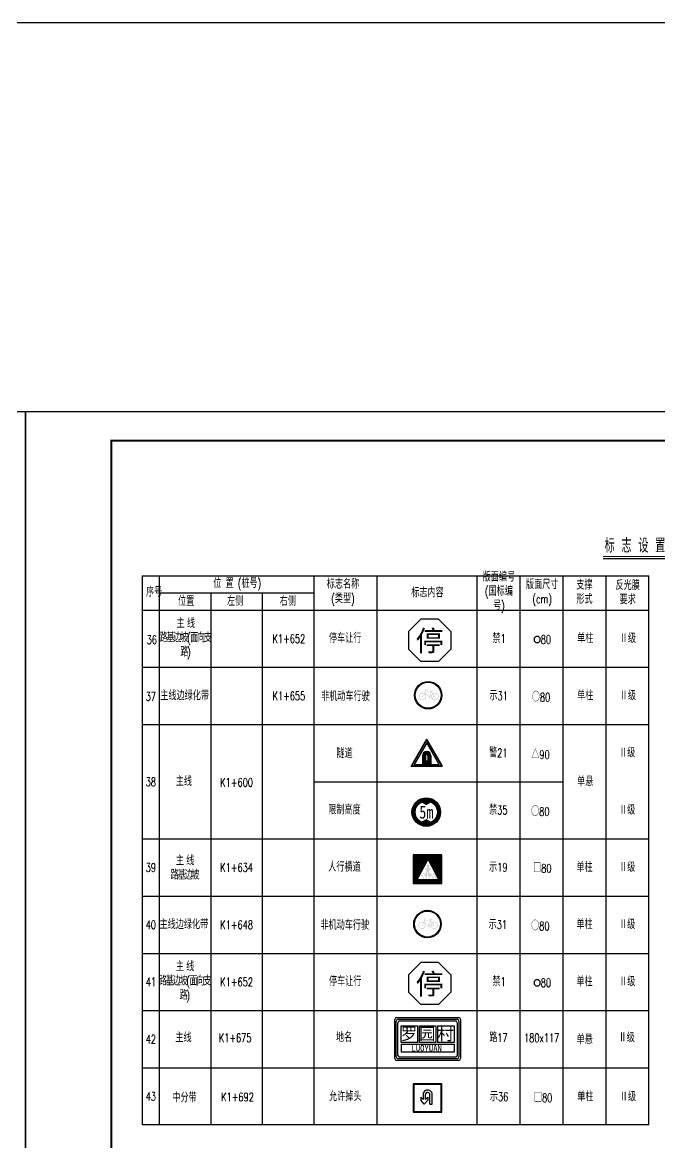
# Model space of a CAD drawing. Extents: x 9922 to 15217, y 1175 to 2938.
# Drawn here: x 14008.6 to 14231.2, y 1935.2 to 2326.8 of the extents above; entities that cross this region are included whole.
import ezdxf
from ezdxf.enums import TextEntityAlignment as Align

# ---------------------------------------------------------------- set-up
doc = ezdxf.new("R2010")
doc.units = 0
doc.header["$LTSCALE"] = 5
doc.layers.get('0').update_dxf_attribs({"linetype": 'CONTINUOUS'})
for name, color, linetype in [('1', 7, 'CONTINUOUS'), ('2', 7, 'CONTINUOUS'), ('J-交通标志', 4, 'CONTINUOUS'), ('PP-COM', 7, 'CONTINUOUS'), ('交通标志', 7, 'CONTINUOUS'), ('内框', 4, 'CONTINUOUS'), ('图框', 7, 'CONTINUOUS'), ('尺寸标注', 4, 'CONTINUOUS'), ('文字字符', 7, 'CONTINUOUS'), ('文字框', 8, 'CONTINUOUS'), ('文字表格', 7, 'CONTINUOUS'), ('标志', 4, 'CONTINUOUS'), ('汉字', 7, 'CONTINUOUS'), ('表格线', 7, 'CONTINUOUS')]:
    doc.layers.add(name, color=color, linetype=linetype)
doc.styles.add('ht', font='SIMHEI.TTF', dxfattribs={"width": 0.4})
doc.styles.get("Standard").update_dxf_attribs({"font": 'simplex1.shx', "width": 0.7, "bigfont": 'hztxt.shx'})
doc.styles.add('黑体', font='SIMHEI.TTF')

# ---------------------------------------------------------------- blocks, each defined once
blk = doc.blocks.new('diming4')
at = {"layer": '交通标志', "linetype": 'Continuous'}
for p, q in [((4093.502311829717, 1380.441518746206), (4093.502311829717, 1423.241518746206)), ((4095.302311829716, 1382.241518746206), (4095.302311829716, 1421.441518746206)), ((4095.502311829717, 1425.241518746206), (4163.502311829717, 1425.241518746206)), ((4097.302311829716, 1423.441518746206), (4161.702311829717, 1423.441518746206)), ((4099.102311829716, 1421.641518746206), (4159.902311829716, 1421.641518746206)), ((4163.702311829717, 1421.441518746206), (4163.702311829717, 1382.241518746206)), ((4165.502311829717, 1423.241518746206), (4165.502311829717, 1380.441518746206)), ((4097.102311829716, 1384.041518746206), (4097.102311829716, 1419.641518746206)), ((4161.902311829716, 1419.641518746206), (4161.902311829716, 1384.041518746206)), ((4163.502311829717, 1378.441518746206), (4095.502311829717, 1378.441518746206)), ((4161.702311829717, 1380.241518746206), (4097.302311829716, 1380.241518746206)), ((4159.902311829716, 1382.041518746206), (4099.102311829716, 1382.041518746206))]:
    blk.add_line(p, q, dxfattribs=at)
for centre, start, end in [((4095.502311829717, 1423.241518746206), 90, 180), ((4097.302311829716, 1421.441518746206), 90, 180), ((4099.102311829716, 1419.641518746206), 90, 180), ((4159.902311829716, 1419.641518746206), 0, 90), ((4161.702311829717, 1421.441518746206), 0, 90), ((4163.502311829717, 1423.241518746206), 0, 90), ((4099.102311829716, 1384.041518746206), 180, 270), ((4159.902311829716, 1384.041518746206), 270, 0), ((4095.502311829717, 1380.441518746206), 180, 270), ((4097.302311829716, 1382.241518746206), 180, 270), ((4161.702311829717, 1382.241518746206), 270, 0), ((4163.502311829717, 1380.441518746206), 270, 0)]:
    blk.add_arc(centre, 2, start, end, dxfattribs=at)
at = {"layer": '文字框', "linetype": 'Continuous'}
for p, q in [((4100.702311829717, 1416.241518746206), (4118.702311829717, 1416.241518746206)), ((4100.702311829717, 1398.241518746206), (4100.702311829717, 1416.241518746206)), ((4118.702311829717, 1398.241518746206), (4118.702311829717, 1416.241518746206)), ((4120.502311829717, 1416.241518746206), (4138.502311829717, 1416.241518746206)), ((4120.502311829717, 1398.241518746206), (4120.502311829717, 1416.241518746206)), ((4138.502311829717, 1416.241518746206), (4138.502311829717, 1398.241518746206)), ((4140.302311829717, 1416.241518746206), (4158.302311829716, 1416.241518746206)), ((4140.302311829716, 1416.241518746206), (4140.302311829716, 1398.241518746206)), ((4158.302311829717, 1416.241518746206), (4158.302311829716, 1398.241518746206)), ((4118.702311829717, 1398.241518746206), (4100.702311829717, 1398.241518746206)), ((4100.702311829717, 1396.441518746206), (4100.702311829717, 1387.441518746206)), ((4100.702311829717, 1396.441518746206), (4158.302311829716, 1396.441518746206)), ((4138.502311829717, 1398.241518746206), (4120.502311829717, 1398.241518746206)), ((4158.302311829716, 1398.241518746206), (4140.302311829716, 1398.241518746206)), ((4158.302311829716, 1396.441518746206), (4158.302311829716, 1387.441518746206)), ((4158.302311829716, 1387.441518746206), (4100.702311829717, 1387.441518746206))]:
    blk.add_line(p, q, dxfattribs=at)
at = {"layer": '汉字', "linetype": 'Continuous', "style": 'ht'}
for s, height, p in [('罗', 13.2, (4100.149826670429, 1400.98699479112)), ('园', 13.2, (4120.034038686515, 1400.98699479112)), ('村', 13.2, (4140.046863566442, 1400.679031578336)), ('LUOYUAN', 7, (4111.754398251281, 1388.442928050901))]:
    blk.add_text(s, height=height, dxfattribs=at).set_placement(p)
blk = doc.blocks.new('suidao')
at = {"layer": '1'}
h = blk.add_hatch(color=7, dxfattribs=at)
h.paths.add_polyline_path([(3489.163100171733, -42.9670430532401, 0.5773502691896254), (3487.955332983272, -42.9670430532401), (3468.027028150677, -77.48387953201609, 0.5773502691896583), (3468.630911744906, -78.52983659908068), (3508.487521410099, -78.52983659908068, 0.5773502691896254), (3509.091405004329, -77.48387953201609)])
h.paths.add_polyline_path([(3488.559216577503, -46.10491425443252), (3506.071987033177, -76.43792246495241), (3471.046446121828, -76.43792246495241)], flags=16)
at = {"layer": '标志', "linetype": 'Continuous'}
h = blk.add_hatch(color=7, dxfattribs=at)
edge = h.paths.add_edge_path()
edge.add_arc((3488.583108286459, -64.43789940617421), 5, 0, 180)
edge.add_line((3483.583108286459, -64.43789940617421), (3483.583108286459, -75.43789940617421))
edge.add_line((3483.583108286459, -75.43789940617421), (3482.583108286459, -75.43789940617421))
edge.add_line((3482.583108286459, -75.43789940617421), (3482.583108286459, -64.43789940617421))
edge.add_arc((3488.583108286459, -64.43789940617421), 6, 0, 180, ccw=False)
edge.add_line((3494.583108286459, -64.43789940617421), (3494.583108286459, -75.43789940617421))
edge.add_line((3494.583108286459, -75.43789940617421), (3493.583108286459, -75.43789940617421))
edge.add_line((3493.583108286459, -75.43789940617421), (3493.583108286459, -64.43789940617421))
h = blk.add_hatch(color=7, dxfattribs=at)
edge = h.paths.add_edge_path()
edge.add_line((3483.983108286459, -75.15467491996787), (3486.783108286459, -71.18953211307644))
edge.add_line((3486.78310828646, -71.18953211307644), (3486.78310828646, -64.43789940617421))
edge.add_arc((3488.58310828646, -64.42251475959961), 1.800065745284769, -0.48969658587282083, 180.4896965858598, ccw=False)
edge.add_line((3490.383108286459, -64.43789940617398), (3490.38310828646, -71.18953211307621))
edge.add_line((3490.38310828646, -71.18953211307621), (3493.18310828646, -75.15467491996742))
edge.add_line((3493.18310828646, -75.15467491996742), (3493.18310828646, -64.43789940617421))
edge.add_arc((3488.583108286459, -64.43789940617421), 4.6, 0, 180)
edge.add_line((3483.983108286459, -64.43789940617421), (3483.983108286459, -75.15467491996787))
blk.add_hatch(color=7, dxfattribs=at).paths.add_polyline_path([(3487.27278621391, -71.18953211307621), (3489.89343035901, -71.18953211307598), (3492.893430359009, -75.43789940617444), (3484.27278621391, -75.43789940617421)])
at = {"layer": '1', "color": 7, "linetype": 'ByBlock'}
blk.add_lwpolyline([(3467.739833711093, -79.02642276423421), (3509.418827521512, -79.02642276423512, 0.5773395539759058), (3509.999495599997, -78.02071348099571), (3489.163724456213, -41.92941996658556, 0.5773200870172038), (3488.002440212046, -41.92933006037629), (3467.159217545409, -78.02062357478644, 0.5773911677442399)], format="xyb", close=True, dxfattribs=at)
at = {"layer": '内框', "color": 7}
blk.add_lwpolyline([(3468.59158508786, -78.53473354467451), (3508.567228422298, -78.53473354467451, 0.5773395539759099), (3509.147896500783, -77.52902426143555), (3489.163648329377, -42.91272129661002, 0.5773200870172047), (3488.002364085209, -42.91263139040075), (3468.010968922177, -77.52893435522628, 0.5773911677442352)], format="xyb", close=True, dxfattribs=at)
blk.add_lwpolyline([(3471.046493160382, -76.43789940617421), (3506.066935110146, -76.43789940617421), (3488.55984467657, -46.11247804014124)], close=True, dxfattribs=at)
at = {"layer": '尺寸标注', "color": 7, "linetype": 'Continuous'}
for p, q in [((3482.583108286459, -64.43789940617421), (3482.583108286459, -75.43789940617421)), ((3482.583108286459, -75.43789940617421), (3483.583108286459, -75.43789940617421)), ((3483.583108286459, -64.43789940617421), (3483.583108286459, -75.43789940617421)), ((3483.983108286459, -64.43789940617421), (3483.983108286459, -75.15467491996787)), ((3483.983108286459, -75.15467491996787), (3486.783108286459, -71.18953211307644)), ((3484.27278621391, -75.43789940617421), (3487.27278621391, -71.1895321130769)), ((3484.27278621391, -75.43789940617421), (3492.893430359009, -75.43789940617444)), ((3486.78310828646, -64.43789940617421), (3486.78310828646, -71.18953211307644)), ((3487.27278621391, -71.18953211307621), (3489.89343035901, -71.18953211307598)), ((3489.89343035901, -71.18953211307598), (3492.893430359009, -75.43789940617444)), ((3490.383108286459, -64.43789940617398), (3490.38310828646, -71.18953211307621)), ((3490.38310828646, -71.18953211307621), (3493.18310828646, -75.15467491996742)), ((3493.18310828646, -64.43789940617421), (3493.18310828646, -75.15467491996742)), ((3493.583108286459, -64.43789940617421), (3493.583108286459, -75.43789940617421)), ((3493.583108286459, -75.43789940617421), (3494.583108286459, -75.43789940617421)), ((3494.583108286459, -64.43789940617421), (3494.583108286459, -75.43789940617421)), ((3466.578354560955, -79.02642276423467), (3467.739833711093, -79.02642276423421))]:
    blk.add_line(p, q, dxfattribs=at)
for centre, radius, start, end in [((3488.583108286459, -64.43789940617421), 6, 0, 180), ((3488.583108286459, -64.43789940617421), 5, 0, 180), ((3488.583108286459, -64.43789940617421), 4.6, 0, 180), ((3488.58310828646, -64.42251475959961), 1.800065745284769, 359.5103034141272, 180.4896965858598)]:
    blk.add_arc(centre, radius, start, end, dxfattribs=at)
blk = doc.blocks.new('xiangao1')
at = {"layer": '2'}
h = blk.add_hatch(dxfattribs=at)
h.set_pattern_fill('SACNCR', scale=0.0791435242254444, angle=90, style=0)
h.set_pattern_definition([(135, (2317.584698442243, -360.0879391594059), (-0.1332617096003498, -0.1332617096003497), []), (135, (2317.584698442243, -359.9546772933152), (-0.1332617096003498, -0.1332617096003497), [0, -0.1884605170618395])])
h.paths.add_polyline_path([(3553.801593673576, -60.8921763100318, 1), (3563.258867693323, -60.8921763100318, 1)])
h.paths.add_polyline_path([(3562.444854608817, -60.8921763100318, -1), (3554.615606758083, -60.8921763100318, -1)], flags=16)
at = {"layer": '标志', "linetype": 'Continuous'}
h = blk.add_hatch(color=7, dxfattribs=at)
edge = h.paths.add_edge_path()
edge.add_line((3558.505474494078, -58.47763066485902), (3556.696849184053, -57.43342035525257))
edge.add_arc((3558.53023068345, -60.89217631003118), 3.914623925366156, 62.501910019587, 117.92670436806691, ccw=False)
edge.add_line((3560.337687097813, -57.41980222488024), (3558.505474494078, -58.47763066485902))
h = blk.add_hatch(color=7, dxfattribs=at)
edge = h.paths.add_edge_path()
edge.add_line((3558.505474494078, -63.30672195520464), (3560.337687097813, -64.36455039518347))
edge.add_arc((3558.53023068345, -60.89217631003152), 3.914623925366981, 242.0732956319357, 297.4980899804042, ccw=False)
edge.add_line((3556.696849184052, -64.35093226481104), (3558.505474494078, -63.30672195520464))
at = {"layer": 'J-交通标志', "color": 7}
blk.add_circle((3558.505474494078, -60.90472413456496), 4.999974704708942, dxfattribs=at)
at = {"layer": '内框', "color": 7}
for radius in [4.728637009873403, 3.914623925366785]:
    blk.add_circle((3558.53023068345, -60.8921763100318), radius, dxfattribs=at)
at = {"layer": '尺寸标注', "color": 7, "linetype": 'Continuous'}
for centre, radius, start, end in [((3558.53023068345, -60.89217631003118), 3.914623925366156, 62.50191001960403, 117.9267043680608), ((3558.53023068345, -60.89217631003152), 3.914623925366981, 242.0732956319407, 297.4980899803952)]:
    blk.add_arc(centre, radius, start, end, dxfattribs=at)
at = {"layer": '标志', "color": 7, "linetype": 'Continuous', "style": '黑体', "width": 0.8}
blk.add_text('5m', height=4.5, dxfattribs=at).set_placement((3558.53023068345, -60.8921763100318), align=Align.MIDDLE_CENTER)
blk = doc.blocks.new('diaotou')
at = {"layer": '文字字符'}
for p, q in [((-9.396435579184526, 21.40650153149227), (-9.396435579184526, 16.85385567003368)), ((-9.396435579184526, 21.40650153149227), (-6.101562972147349, 17.82942264034591)), ((-4.385568606024663, 11.56953308549828), (-9.396435579184526, 16.85385567003368)), ((-6.101562972147349, 24.90228167977193), (-6.101562972147349, 17.82942264034591)), ((0.4068361635759175, 16.89450504146771), (-4.385568606024663, 11.56953308549828)), ((-2.883151917896157, 17.87007201178039), (-2.883020566384857, 24.73968419403582)), ((-2.883151917896157, 17.87007201178039), (0.4068361635759175, 21.3658521600596)), ((0.4068361635759175, 21.3658521600596), (0.4068361635759175, 16.89450504146771)), ((3.457640832747074, 11.20370070532681), (3.457640832747074, 25.02422381270617)), ((6.711840400606434, 11.20370070532681), (6.711840400606434, 24.94293105120596)), ((3.457640832747074, 11.20370070532681), (6.711840400606434, 11.20370070532681))]:
    blk.add_line(p, q, dxfattribs=at)
for points in [[(19.99906267695451, 0), (19.99906267695451, 39.99812535390538), (-19.99906267694996, 39.99812535390538), (-19.99906267695451, 0)], [(18.97822048214357, 1.020842194810484), (18.97822048214357, 38.97728315909444), (-18.97822048213811, 38.97728315909444), (-18.97822048214357, 1.020842194810484)]]:
    blk.add_lwpolyline(points, close=True, dxfattribs=at)
for centre, radius, start, end in [((0.3055199071354764, 24.80244759557445), 6.407860631003816, 358.7437688651758, 179.1072990752227), ((0.2969057422292281, 24.66812610764009), 3.180731344825718, 353.571994391551, 178.7108869535317)]:
    blk.add_arc(centre, radius, start, end, dxfattribs=at)
blk = doc.blocks.new('lvdao')
at = {"layer": 'PP-COM'}
h = blk.add_hatch(color=7, dxfattribs=at)
edge = h.paths.add_edge_path(flags=16)
edge.add_line((14523.46466739802, 1582.310578600302), (14521.91494627475, 1584.268999675882))
edge.add_line((14521.91494627475, 1584.268999675882), (14519.77774400383, 1577.715721203945))
edge.add_line((14519.77774400383, 1577.715721203945), (14521.72467292111, 1577.992475471621))
edge.add_arc((14527.08789854932, 1578.340965234011), 5.374535724469826, 132.3880028085227, 183.7177184221885, ccw=False)
edge = h.paths.add_edge_path(flags=16)
edge.add_arc((14527.08789854932, 1578.340965234011), 4.4586703893677, 493.2182603036658, 542.8172017145539)
edge.add_line((14522.63461679159, 1578.121823208595), (14526.36020745503, 1578.651412710588))
edge.add_line((14526.36020745503, 1578.651412710587), (14524.03469293658, 1581.590223168883))
h.paths.add_polyline_path([(14519.22699420903, 1579.747042729658), (14519.22699420903, 1579.378146031856), (14518.8374468811, 1579.378146031856), (14519.11546794205, 1578.130392587861), (14521.26008623374, 1584.767091126725), (14513.0915076611, 1584.767091126725), (14512.94047534052, 1584.380951434397), (14518.70134047184, 1578.029178544768), (14518.40076717049, 1579.378146031856), (14517.90233761955, 1579.378146031856), (14517.90233761955, 1579.747042729658)], flags=16)
edge = h.paths.add_edge_path(flags=16)
edge.add_line((14526.59699354671, 1577.947029405154), (14522.74813992486, 1577.318108097138))
edge.add_arc((14527.08789854932, 1578.340965234011), 4.458670389367795, 193.2622534928826, 482.7823997859194)
edge.add_line((14524.6737515648, 1582.089516417893), (14527.12889555075, 1578.969051537569))
edge.add_arc((14527.08789854932, 1578.340965234011), 0.6294228775972854, 218.7459470685571, 446.2654372543259, ccw=False)
edge = h.paths.add_edge_path()
edge.add_arc((14519.06934649954, 1577.20102540491), 0.8756362199149581, 522.2876576286286, 630.7597406713694)
edge.add_line((14519.08095707471, 1576.325466164098), (14519.38151304585, 1574.976576454681))
edge.add_line((14519.38151304585, 1574.976576454681), (14518.98689611281, 1574.976576454681))
edge.add_line((14518.98689611281, 1574.976576454681), (14518.98689611281, 1574.64995783171))
edge.add_line((14518.98689611281, 1574.649957831709), (14520.50446189623, 1574.649957831709))
edge.add_line((14520.50446189623, 1574.649957831709), (14520.50446189623, 1574.976576454681))
edge.add_line((14520.50446189623, 1574.976576454681), (14519.81819275645, 1574.976576454681))
edge.add_line((14519.81819275646, 1574.976576454681), (14519.49326518909, 1576.434845442842))
edge.add_arc((14519.06934649954, 1577.20102540491), 0.8756362199150926, 298.9552582435237, 336.2172830024853)
edge.add_line((14519.87062487706, 1576.847908212834), (14521.84244897808, 1577.170113813417))
edge.add_arc((14527.08789854932, 1578.340965234011), 5.374535724469852, 192.5828807278207, 483.7068798928885)
edge.add_line((14524.1053304666, 1582.811974279574), (14522.22088285251, 1585.207089446842))
edge.add_line((14522.22088285251, 1585.207089446842), (14522.46989848825, 1585.970643195149))
edge.add_line((14522.46989848825, 1585.970643195149), (14523.2227608721, 1585.970643195149))
edge.add_line((14523.2227608721, 1585.970643195149), (14524.35973638045, 1586.569387398936))
edge.add_line((14524.35973638045, 1586.569387398936), (14524.35973638045, 1587.076017080773))
edge.add_line((14524.35973638045, 1587.076017080773), (14519.90782787093, 1586.929315825641))
edge.add_line((14519.90782787093, 1586.929315825641), (14519.55390756921, 1586.774999530261))
edge.add_line((14519.55390756921, 1586.774999530261), (14519.79843416603, 1586.408498375954))
edge.add_line((14519.79843416604, 1586.408498375954), (14521.63882177724, 1585.939119565464))
edge.add_line((14521.63882177723, 1585.939119565464), (14521.46242265348, 1585.393237899042))
edge.add_line((14521.46242265347, 1585.393237899042), (14513.33641488491, 1585.393237899042))
edge.add_line((14513.33641488491, 1585.393237899042), (14514.12811784664, 1587.417360529713))
edge.add_line((14514.12811784664, 1587.417360529713), (14513.53067781403, 1588.08702219306))
edge.add_line((14513.53067781403, 1588.08702219306), (14513.93205486456, 1588.445111555622))
edge.add_line((14513.93205486455, 1588.445111555622), (14516.11095728219, 1588.445111555622))
edge.add_line((14516.11095728219, 1588.445111555622), (14516.11095728219, 1589.201850028225))
edge.add_line((14516.11095728219, 1589.201850028226), (14513.44655494539, 1589.201850028226))
edge.add_line((14513.44655494539, 1589.201850028226), (14512.51290107852, 1588.101345586226))
edge.add_line((14512.51290107852, 1588.101345586225), (14513.27264971012, 1587.456784582499))
edge.add_line((14513.27264971012, 1587.456784582499), (14511.69762347233, 1582.970837649915))
edge.add_arc((14509.07070484623, 1578.381129593993), 5.288300436501276, 420.2153433020286, 770.6927707461815)
edge.add_line((14512.42072950771, 1582.47300645849), (14512.4885733877, 1583.225587600038))
edge.add_line((14512.4885733877, 1583.225587600038), (14512.64651174049, 1583.629383732658))
edge.add_line((14512.64651174049, 1583.629383732658), (14518.23521896888, 1577.467427454885))
edge = h.paths.add_edge_path(flags=16)
edge.add_arc((14501.92433135734, 1587.466740818487), 11.68343144765875, 310.96786710817463, 330.03058549394456, ccw=False)
edge.add_arc((14509.07070484623, 1578.381129593993), 0.5774381663015745, 90.00000000000301, 387.1743936606987, ccw=False)
edge.add_arc((14504.22407918993, 1584.981201951865), 7.730582310395268, 308.8248572095115, 338.257350668104)
edge.add_arc((14509.07070484624, 1578.381129593992), 4.405441710957541, 418.0084027421183, 767.5243627106129)
at = {"layer": 'J-交通标志', "color": 7}
blk.add_circle((14517.19925849728, 1580.265407532919), 19.99989881883577, dxfattribs=at)
at = {"layer": '内框', "color": 7}
blk.add_circle((14517.29828325477, 1580.315598831052), 18.91454803949361, dxfattribs=at)
blk = doc.blocks.new('shi19')
at = {"layer": '交通标志', "linetype": 'Continuous'}
h = blk.add_hatch(dxfattribs=at)
h.set_pattern_fill('ANSI37', color=256, scale=0.5, style=0)
h.set_pattern_definition([(45, (-464.1133328384785, -103.8755469416377), (-1.122532015133644, 1.122532015133644), []), (135, (-464.1133328384785, -103.8755469416377), (-1.122532015133644, -1.122532015133644), [])])
h.paths.add_polyline_path([(18.97822048214357, 38.97728315909467), (-18.97822048213857, 38.97728315909467), (-18.97822048214312, 1.020842194810484), (18.97822048214357, 1.020842194810484)])
h.paths.add_polyline_path([(15.71383639329088, 5.766368364998926), (-14.54242162388982, 5.766368364998926), (0.5857073847028015, 33.80975351966072)], flags=16)
at = {"layer": '交通标志'}
h = blk.add_hatch(color=256, dxfattribs=at)
h.paths.add_polyline_path([(1.836160501565246, 20.58847870483419, -0.4929227476637501), (1.970290873061458, 20.72228760606663), (2.076939894310271, 20.70815568318653), (2.565357937280169, 19.65339855968773, -0.1007238254279254), (2.620330432586343, 19.4216393705567), (2.650627326235735, 18.47878398035505, 0.1621942034199534), (2.729085324383959, 18.2662980491416), (2.917776557093475, 18.03070313103467, 0.2611518920554956), (3.242580254878703, 17.89923486465091), (3.438166909673782, 17.9240673532961, 0.35844712940653), (3.75052865860016, 18.25525882577881), (3.854769752700122, 19.79067400703184, 0.1784310688526201), (3.738487268062272, 20.18704883763553), (2.019416219258346, 22.50316504891566, 0.1303412639691616), (1.398851494511746, 22.82442671915737, -0.1474758329713976), (-0.2449055131301066, 22.7158494045741), (-1.005172878271878, 22.14060206110503, 0.1588489739255415), (-1.259309431122347, 21.87153053280258), (-1.819096085305318, 20.93264045835826, -0.1462839377959379), (-2.171938827732447, 20.60874323338362), (-3.633570590722229, 19.89882409858114, 0.3964178702814232), (-3.866537863552367, 19.28699716020742), (-3.833565949894364, 19.20701330296993, 0.3898489240704199), (-3.393973236076363, 19.00202382668726), (-1.518296157605619, 19.59688344368328, -0.5300803261006457), (-1.363058288668526, 19.47446749865799), (-1.520033350949234, 17.29129642582734), (-2.448077846672277, 16.15362310387877, 0.1795943290689394), (-2.582305130872101, 15.76029078523948), (-2.445591681188034, 11.11301811325507, 0.2405856666618067), (-1.87969461451712, 10.20551501979776), (-1.447840810921662, 10.16087599677053, 0.280271727344787), (-0.9266248319381702, 11.02374006725108), (-0.9828879812566811, 15.35987785855946, -0.2217645267545478), (-0.7773982108642485, 15.82108423645764), (-0.2336614915052451, 16.29336565716017, -0.6223048171974646), (0.1614403888488596, 16.12718822703732), (0.2178513996623224, 15.17775841386697, 0.1080223328076682), (3.096637760671911, 10.26803993859335, 0.6574011639271888), (4.18131077529506, 11.30651557454826), (2.32831318465287, 14.55735705358961), (1.966744950212615, 15.59583268953907), (2.116227892622192, 18.38468563441006, 0.03699299083988415), (2.111342444553429, 18.47279730840205)])
h.paths.add_polyline_path([(2.378527601272253, 24.76162825737788, 1), (-1.321315143964057, 24.76162825737788, 1)])
h.paths.add_polyline_path([(-5.007378462159977, 14.85796889627704), (-6.575757193841127, 14.85796889627704), (-1.871749774793898, 6.962154756787413), (-0.3033710431127474, 6.962154756787413)])
h.paths.add_polyline_path([(-8.666099587247118, 13.50086014377598), (-9.409385831457257, 12.11591825304708), (-6.338981526834687, 6.962154756787413), (-4.770602795148989, 6.962154756787413)])
h.paths.add_polyline_path([(-0.2949419936021513, 14.64194068297343), (-0.4028103783593906, 12.19976715933285), (2.701842291960929, 6.962154756787413), (4.270221023644353, 6.962154756787413)])
h.paths.add_polyline_path([(4.033438318497247, 14.85796889627659), (2.465059586811549, 14.85796889627704), (7.169067005858778, 6.962154756787413), (8.737445737544476, 6.962154756787413)])
h.paths.add_polyline_path([(8.607044461521582, 14.85796889627704), (7.038665729840432, 14.85796889627704), (11.74267314888584, 6.962154756787413), (13.31105188057154, 6.962154756787413)])
for p, q in [((-14.54242162388982, 5.766368364998925), (0.5857073847028005, 33.80975351966072)), ((15.71383639329088, 5.766368364998925), (0.5857073847028005, 33.80975351966072)), ((-14.54242162388982, 5.766368364998925), (15.71383639329088, 5.766368364998925))]:
    blk.add_line(p, q, dxfattribs=at)
for points in [[(19.99906267695405, 0), (19.99906267695405, 39.99812535390561), (-19.99906267694951, 39.99812535390538), (-19.99906267695405, 0)], [(18.97822048214357, 1.020842194810484), (18.97822048214357, 38.97728315909467), (-18.97822048213857, 38.97728315909467), (-18.97822048214312, 1.020842194810484)]]:
    blk.add_lwpolyline(points, close=True, dxfattribs=at)
blk = doc.blocks.new('series')
at = {"width": 0.75}
for tag, height, p in [('页码', 4, (-35.00000019351683, -18.99999978748997)), ('图名', 5, (-220.0000000007553, -281.9999998736282)), ('图号', 5, (-20.00000000087118, -281.9999997322674))]:
    blk.add_attdef(tag, text='', height=height, dxfattribs=at).set_placement(p, align=Align.MIDDLE_CENTER)
blk = doc.blocks.new('123')
at = {"layer": '图框'}
blk.add_lwpolyline([(10930.15521154882, 1893.643909131336), (10930.15521154882, 2190.643909131336), (10510.15521154882, 2190.643909131336), (10510.15521154882, 1893.643909131336)], close=True, dxfattribs=at)
blk = doc.blocks.new('tingche')
at = {"layer": '2', "linetype": 'Continuous'}
for p, q in [((14717.89453361458, 1579.385943098262), (14707.07061161165, 1568.562021095338)), ((14733.20187090918, 1579.385943098262), (14717.89453361458, 1579.385943098262)), ((14733.20187090918, 1579.385943098262), (14744.0257929121, 1568.562021095338)), ((14707.07061161165, 1568.562021095338), (14707.07061161165, 1553.254683800735)), ((14744.0257929121, 1568.562021095338), (14744.0257929121, 1553.254683800735)), ((14717.89453361458, 1542.430761797811), (14707.07061161165, 1553.254683800735)), ((14733.20187090918, 1542.430761797811), (14744.0257929121, 1553.254683800735)), ((14733.20187090918, 1542.43076179781), (14717.89453361458, 1542.430761797811))]:
    blk.add_line(p, q, dxfattribs=at)
at = {"layer": '标志', "color": 7, "linetype": 'Continuous', "style": '黑体'}
blk.add_text('停', height=18, dxfattribs=at).set_placement((14725.57539592152, 1560.441509098617), align=Align.MIDDLE_CENTER)

msp = doc.modelspace()

# ---------------------------------------------------------------- linework, layer by layer
at = {"layer": '2', "linetype": 'Continuous'}
for points in [[(13001.21035502184, 2326.839812565893), (15214.54985947634, 2326.839812565893), (15217.07369245391, 1175.466651109664), (13001.21035502184, 1198.160229426163)], [(14189.44648711538, 2111.505929487675), (14188.82635499642, 2112.126943793225), (14187.9487319432, 2112.127567593349), (14187.32771763765, 2111.507435474393), (14187.32709383753, 2110.629812421179), (14187.94722595649, 2110.008798115628), (14188.8248490097, 2110.008174315505), (14189.44586331525, 2110.628306434461)], [(14189.44648711537, 1991.505929487677), (14188.82635499642, 1992.126943793228), (14187.9487319432, 1992.127567593351), (14187.32771763765, 1991.507435474396), (14187.32709383753, 1990.629812421182), (14187.94722595648, 1990.008798115631), (14188.8248490097, 1990.008174315507), (14189.44586331525, 1990.628306434463)]]:
    msp.add_lwpolyline(points, close=True, dxfattribs=at)
at = {"layer": '图框', "const_width": 0.7}
msp.add_lwpolyline([(14419.5969883607, 2180.643909404912), (14039.59698836093, 2180.64390913087), (14039.59698856046, 1903.643909131336), (14419.59698856, 1903.643909405146), (14419.59698836046, 2180.643909404679)], dxfattribs=at)
at = {"layer": '尺寸标注', "color": 7, "linetype": 'Continuous'}
msp.add_line((14211.42940717654, 2139.372474541371), (14252.34629111541, 2139.372474541371), dxfattribs=at)
at = {"layer": '尺寸标注', "color": 7, "linetype": 'Continuous', "const_width": 0.4}
msp.add_lwpolyline([(14211.42940717654, 2140.092474541371), (14252.34629111541, 2140.092474541371)], dxfattribs=at)
at = {"layer": '文字表格', "linetype": 'Continuous'}
for p, q in [((14056.47723919859, 1941.37247454137), (14056.47723919859, 2133.37247454137)), ((14110.47723919859, 1941.37247454137), (14110.47723919859, 2133.37247454137)), ((14132.47723919859, 1941.37247454137), (14132.47723919859, 2133.37247454137)), ((14167.47723919859, 1941.37247454137), (14167.47723919859, 2133.37247454137)), ((14182.47723919859, 1941.37247454137), (14182.47723919859, 2133.37247454137)), ((14197.47723919859, 1941.37247454137), (14197.47723919859, 2133.37247454137)), ((14212.47723919859, 1941.37247454137), (14212.47723919859, 2133.37247454137)), ((14056.47723919859, 2127.37247454137), (14110.47723919859, 2127.37247454137)), ((14074.47723919859, 1941.37247454137), (14074.47723919859, 2127.37247454137)), ((14092.47723919859, 1941.37247454137), (14092.47723919859, 2127.37247454137)), ((14050.47723919859, 2121.37247454137), (14227.47723919859, 2121.37247454137)), ((14050.47723919859, 2101.37247454137), (14227.47723919859, 2101.37247454137)), ((14212.47723919859, 2101.372474541371), (14227.47723919859, 2101.37247454137)), ((14050.47723919859, 2081.372474541364), (14227.47723919859, 2081.37247454137)), ((14110.47723919859, 2061.37247454137), (14197.47723919859, 2061.372474541369))]:
    msp.add_line(p, q, dxfattribs=at)
at = {"layer": '表格线', "color": 1, "linetype": 'Continuous'}
for p, q in [((14050.47723919859, 2133.37247454137), (14227.47723919859, 2133.37247454137)), ((14050.47723919859, 1941.37247454137), (14050.47723919859, 2133.37247454137)), ((14227.47723919859, 1941.37247454137), (14227.47723919859, 2133.37247454137)), ((14227.47723919859, 1941.37247454137), (14050.47723919859, 1941.37247454137))]:
    msp.add_line(p, q, dxfattribs=at)
at = {"layer": '表格线', "linetype": 'Continuous'}
for p, q in [((14050.47723919859, 2041.37247454137), (14227.47723919859, 2041.37247454137)), ((14050.47723919859, 2021.37247454137), (14227.47723919859, 2021.37247454137)), ((14050.47723919859, 2001.37247454137), (14227.47723919859, 2001.37247454137)), ((14050.47723919859, 1981.37247454137), (14227.47723919859, 1981.37247454137)), ((14050.47723919859, 1961.37247454137), (14227.47723919859, 1961.37247454137))]:
    msp.add_line(p, q, dxfattribs=at)

# ---------------------------------------------------------------- block references
at = {"layer": '2', "linetype": 'Continuous'}
for p in [(3079.441777011645, 0), (3499.441777011645, 0)]:
    msp.add_blockref('123', p, dxfattribs=at)
for name, p, xscale, yscale, zscale in [('tingche', (8260.62390341214, 1486.462240960798), 0.4000000000000909, 0.3999999999999773, 0.4), ('lvdao', (10666.19453259355, 1712.348249922011), 0.2400000000006912, 0.2400000000000659, 0.24), ('lvdao', (10665.93592229646, 1632.348249922011), 0.2400000000006912, 0.2400000000000659, 0.24), ('tingche', (8260.623903412139, 1366.4622409608), 0.4000000000000909, 0.3999999999999773, 0.4)]:
    msp.add_blockref(name, p, dxfattribs=dict(at, xscale=xscale, yscale=yscale, zscale=zscale))
at = {"layer": '交通标志', "linetype": 'Continuous', "xscale": 0.2500000000000119, "yscale": 0.2499999999133706, "zscale": 0.25, "rotation": 1.766244230682929e-05}
msp.add_blockref('shi19', (14150.13209071559, 2025.795116820166), dxfattribs=at)
at = {"layer": '图框'}
ref = msp.add_blockref('series', (14429.59698856046, 2190.643909131336), dxfattribs=at)
ref.add_attrib('页码', '第  3  页    共  4  页', dxfattribs={"layer": '0', "height": 4, "width": 0.7}).set_placement((14394.59698836695, 2171.643909343846), align=Align.MIDDLE_CENTER)
ref.add_attrib('图名', '标志设置一览表', dxfattribs={"layer": '0', "height": 5, "width": 0.7}).set_placement((14209.59698855971, 1908.643909257708), align=Align.MIDDLE_CENTER)
ref.add_attrib('图号', 'S2-13-4', dxfattribs={"layer": '0', "height": 5, "width": 0.65}).set_placement((14409.59698855959, 1908.643909399069), align=Align.MIDDLE_CENTER)
at = {"layer": '尺寸标注', "linetype": 'Continuous'}
for name, p, xscale, yscale, zscale in [('suidao', (13277.66867055767, 2086.529249297627), 0.25, 0.25, 0.25), ('diming4', (12828.70857985627, 1522.817436248275), 0.319999999999709, 0.3199999999999932, 0.3200000000000001), ('diaotou', (14150.07165568006, 1945.792252682176), 0.25, 0.25, 0.25)]:
    msp.add_blockref(name, p, dxfattribs=dict(at, xscale=xscale, yscale=yscale, zscale=zscale))
msp.add_blockref('xiangao1', (10591.15034288405, 2111.64671702116), dxfattribs=at)

# ---------------------------------------------------------------- texts
at = {"layer": '文字字符', "width": 0.7}
msp.add_text('标 志 设 置 一 览 表', height=5, dxfattribs=at).set_placement((14231.42020092174, 2141.451937846196), align=Align.CENTER)
at = {"layer": '文字表格', "linetype": 'Continuous', "width": 0.7}
msp.add_text('序号', height=3, dxfattribs=at).set_placement((14051.7821818658, 2126.13378002749))
at = {"layer": '文字表格', "linetype": 'Continuous', "char_height": 3, "attachment_point": 5}
for s, insert, width in [('位 置 (桩号)', (14083.64967069617, 2130.173854931868), 50.26502491257952), ('标志名称\\P(类型)', (14120.56391538688, 2127.37247454137), 19.17335237658062), ('版面编号\\P(国标编号)', (14175.04255638762, 2127.402676358521), 12.76291022556461), ('版面尺寸\\P(cm)', (14190.16219615735, 2127.263841790495), 20.06154185427931), ('支撑\\P形式', (14204.93029260485, 2127.56353874041), 11.97058530845106), ('反光膜\\P要求', (14220.03481528441, 2127.436273147419), 11.44493410411042), ('标志内容', (14150.09289106703, 2127.37247454137), 31.636044166391), ('位置', (14065.78932296672, 2124.37247454137), 13.49865158215971), ('左侧', (14082.90245920078, 2124.37247454137), 17.38318666520991), ('右侧', (14101.28564586599, 2124.37247454137), 17.38318666520991), ('{\\T0.85;主 线\\P路基边坡(面向支路)}', (14065.44058334695, 2111.167388068599), 19.17335237658062), ('36', (14053.76924305662, 2111.004719401447), 7.659922278709928), ('K1+652', (14101.6688325312, 2111.372474541365), 19.17335237658062), ('停车让行', (14121.3330281109, 2111.440291186218), 19.17335237658062), ('禁1', (14175.0847376517, 2111.430116446597), 12.76291022556461), ('80', (14191.46105920135, 2111.087365848103), 20.06154185427931), ('单柱', (14205.21021012935, 2111.372474541366), 11.97058530845106), ('Ⅱ级', (14220.10428354277, 2111.372474541366), 11.44493410411042), ('37', (14053.44364612864, 2091.201474827384), 7.659922278709928), ('主线边绿化带', (14065.24578944675, 2091.372474541369), 19.17335237658062), ('K1+655', (14101.6688325312, 2091.372474541369), 19.17335237658062), ('非机动车行驶', (14121.4458793003, 2091.12731219225), 19.17335237658062), ('示31', (14174.93295467657, 2091.372474541368), 12.76291022556461), ('○80', (14189.76477941874, 2090.915433213924), 20.06154185427931), ('单柱', (14205.21021012936, 2091.37247454137), 11.97058530845106), ('Ⅱ级', (14220.10428354278, 2091.372474541369), 11.44493410411042), ('隧道', (14121.09163854453, 2071.179629796687), 19.17335237658062), ('警21', (14174.82612735461, 2071.430116446602), 12.76291022556461), ('△90', (14189.585322421, 2070.834676976658), 20.06154185427931), ('Ⅱ级', (14219.84567324569, 2071.372474541368), 11.44493410411042), ('38', (14053.44364612865, 2061.310387981935), 7.659922278709928), ('主线', (14064.98717914967, 2061.39332224456), 19.17335237658062), ('K1+600', (14083.41022223412, 2061.138941880734), 19.17335237658062), ('单悬', (14205.18445570174, 2061.299468469999), 11.97058530845106), ('限制高度', (14121.07441781381, 2051.440291186222), 19.17335237658062), ('禁35', (14174.82612735461, 2051.430116446602), 12.76291022556461), ('○80', (14189.50616912165, 2050.915433213925), 20.06154185427931), ('Ⅱ级', (14219.84567324569, 2051.372474541368), 11.44493410411042), ('39', (14053.44364612865, 2031.37247454137), 7.659922278709928), ('{\\T0.85;主 线\\P路基边坡}', (14065.18197304987, 2031.167388068601), 19.17335237658062), ('K1+634', (14083.41022223411, 2031.372474541368), 19.17335237658062), ('人行横道', (14121.07441781381, 2031.440291186219), 19.17335237658062), ('示19', (14174.82612735461, 2031.430116446599), 12.76291022556461), ('□80', (14190.20712122695, 2031.087365848105), 20.06154185427931), ('单柱', (14204.95159983227, 2031.372474541368), 11.97058530845106), ('Ⅱ级', (14219.84567324569, 2031.372474541367), 11.44493410411042), ('主线边绿化带', (14064.98717914967, 2011.37247454137), 19.17335237658062), ('单柱', (14204.95159983227, 2011.372474541371), 11.97058530845106), ('Ⅱ级', (14219.84567324569, 2011.37247454137), 11.44493410411042), ('40', (14053.44364612865, 2011.37247454137), 7.659922278709928), ('K1+648', (14083.41022223412, 2011.372474541371), 19.17335237658062), ('非机动车行驶', (14121.18726900321, 2011.12731219225), 19.17335237658062), ('示31', (14174.67434437948, 2011.372474541369), 12.76291022556461), ('○80', (14189.50616912165, 2010.915433213925), 20.06154185427931), ('{\\T0.85;主 线\\P路基边坡(面向支路)}', (14065.18197304987, 1991.167388068601), 19.17335237658062), ('41', (14053.44364612864, 1991.37247454137), 7.659922278709928), ('K1+652', (14083.41022223411, 1991.372474541368), 19.17335237658062), ('停车让行', (14121.3330281109, 1991.44029118622), 19.17335237658062), ('禁1', (14175.08473765169, 1991.4301164466), 12.76291022556461), ('80', (14191.46105920135, 1991.087365848105), 20.06154185427931), ('单柱', (14204.95159983227, 1991.372474541369), 11.97058530845106), ('Ⅱ级', (14219.84567324569, 1991.372474541368), 11.44493410411042), ('42', (14053.44364612865, 1971.37247454137), 7.659922278709928), ('主线', (14064.83612866339, 1971.80988528031), 19.17335237658062), ('K1+675', (14082.88134430692, 1971.80988528031), 19.17335237658062), ('地名', (14120.92336732754, 1971.877701925162), 19.17335237658062), ('路17', (14174.88773556825, 1971.867527185543), 12.76291022556461), ('180x117', (14189.984780091, 1971.80988528031), 20.06154185427931), ('单悬', (14205.03340521546, 1971.14096671217), 11.97058530845106), ('Ⅱ级', (14219.69462275942, 1971.80988528031), 11.44493410411042), ('43', (14053.44364612865, 1951.37247454137), 7.659922278709928), ('中分带', (14065.23202076606, 1950.814392807552), 19.17335237658062), ('K1+692', (14083.70410350358, 1951.139188780136), 19.17335237658062), ('允许掉头', (14121.36829908328, 1951.207005424988), 19.17335237658062), ('示36', (14175.12000862408, 1951.196830685368), 12.76291022556461), ('□80', (14190.50100249642, 1950.854080086873), 20.06154185427931), ('单柱', (14205.24548110174, 1951.139188780136), 11.97058530845106), ('Ⅱ级', (14220.13955451516, 1951.139188780136), 11.44493410411042)]:
    msp.add_mtext(s, dxfattribs=dict(at, insert=insert, width=width))

doc.saveas('drawing.dxf')
